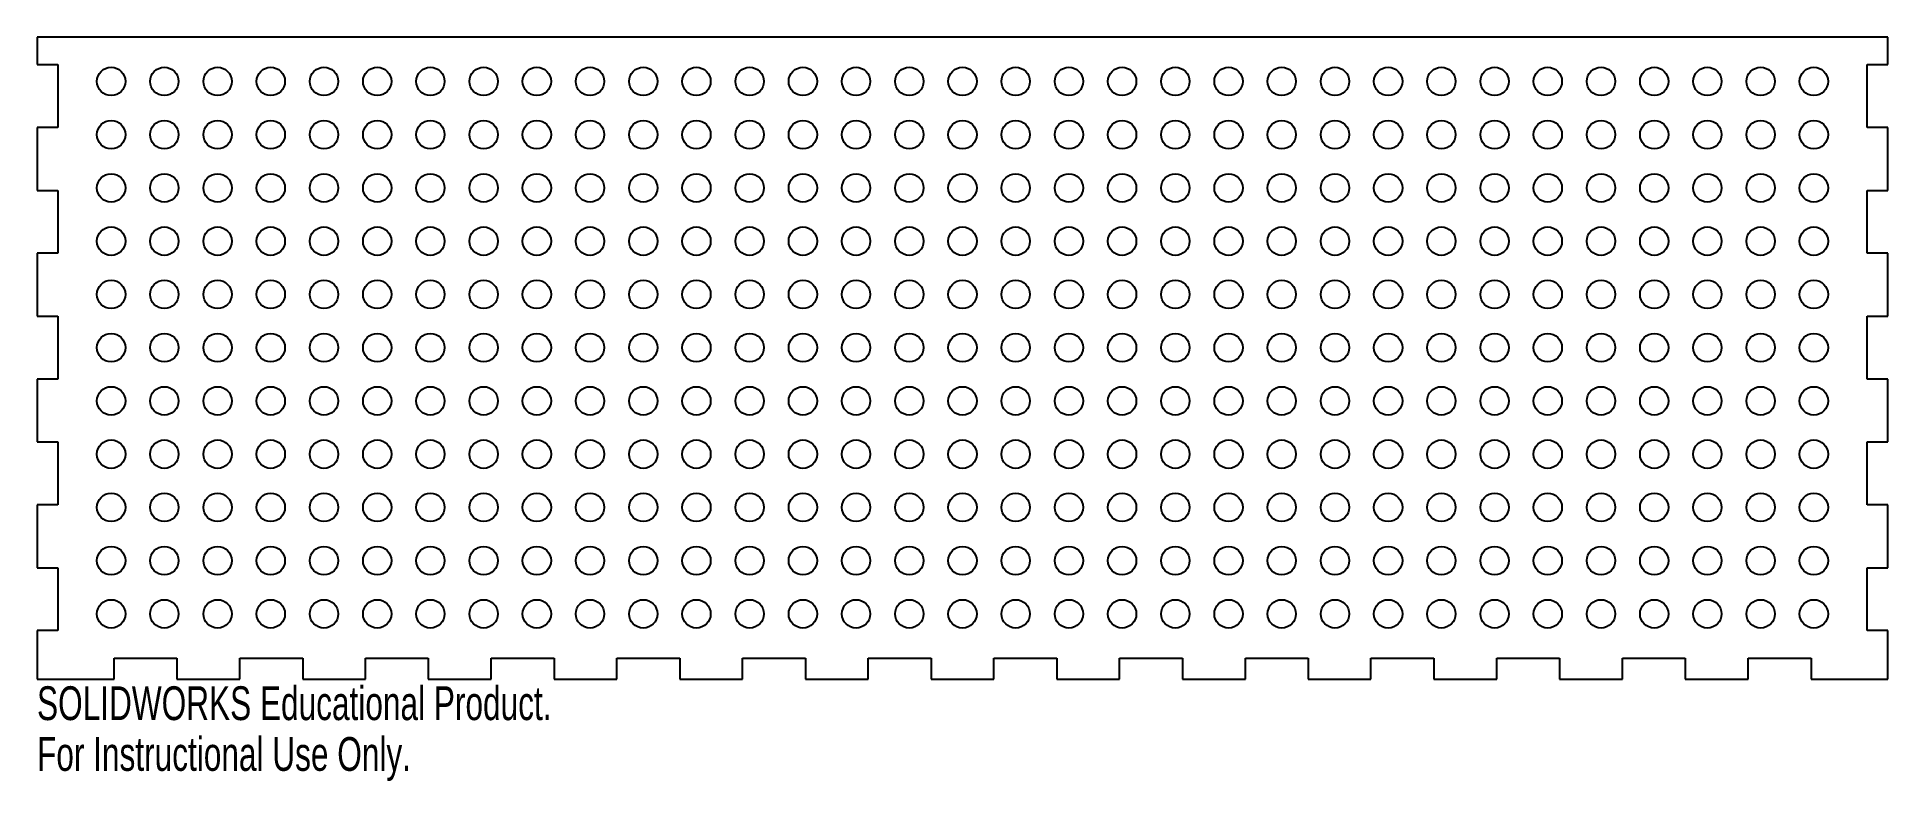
# Model space of a CAD drawing. Header units: inches. Extents: x 0.1 to 10.6, y -0.5 to 3.7.
import ezdxf

# ---------------------------------------------------------------- set-up
doc = ezdxf.new("R2010")
doc.units = ezdxf.units.IN
doc.header["$MEASUREMENT"] = 0
doc.styles.add('SLDTEXTSTYLE0', font='TXT', dxfattribs={"width": 0.7})

msp = doc.modelspace()

# ---------------------------------------------------------------- linework, layer by layer
at = {"color": 7, "linetype": 'Continuous', "lineweight": 25}
for p, q in [((0.118, 3.736), (0.118, 3.581)), ((10.554, 3.736), (0.118, 3.736)), ((10.554, 3.581), (10.554, 3.736)), ((0.118, 3.581), (0.236, 3.581)), ((0.236, 3.581), (0.236, 3.226)), ((10.436, 3.581), (10.554, 3.581)), ((10.436, 3.226), (10.436, 3.581)), ((0.118, 3.226), (0.118, 2.872)), ((0.236, 3.226), (0.118, 3.226)), ((10.554, 3.226), (10.436, 3.226)), ((10.554, 2.872), (10.554, 3.226)), ((0.118, 2.872), (0.236, 2.872)), ((0.236, 2.872), (0.236, 2.518)), ((10.436, 2.872), (10.554, 2.872)), ((10.436, 2.518), (10.436, 2.872)), ((0.118, 2.518), (0.118, 2.163)), ((0.236, 2.518), (0.118, 2.518)), ((10.554, 2.518), (10.436, 2.518)), ((10.554, 2.163), (10.554, 2.518)), ((0.118, 2.163), (0.236, 2.163)), ((0.236, 2.163), (0.236, 1.809)), ((10.436, 2.163), (10.554, 2.163)), ((10.436, 1.809), (10.436, 2.163)), ((0.118, 1.809), (0.118, 1.455)), ((0.236, 1.809), (0.118, 1.809)), ((10.554, 1.809), (10.436, 1.809)), ((10.554, 1.455), (10.554, 1.809)), ((0.118, 1.455), (0.236, 1.455)), ((0.236, 1.455), (0.236, 1.1)), ((10.436, 1.455), (10.554, 1.455)), ((10.436, 1.1), (10.436, 1.455)), ((0.118, 1.1), (0.118, 0.746)), ((0.236, 1.1), (0.118, 1.1)), ((10.554, 1.1), (10.436, 1.1)), ((10.554, 0.746), (10.554, 1.1)), ((0.118, 0.746), (0.236, 0.746)), ((0.236, 0.746), (0.236, 0.392)), ((10.436, 0.746), (10.554, 0.746)), ((10.436, 0.392), (10.436, 0.746)), ((0.118, 0.392), (0.118, 0.118)), ((0.236, 0.392), (0.118, 0.392)), ((10.554, 0.392), (10.436, 0.392)), ((10.554, 0.118), (10.554, 0.392)), ((0.553, 0.236), (0.907, 0.236)), ((0.553, 0.118), (0.553, 0.236)), ((0.907, 0.236), (0.907, 0.118)), ((1.261, 0.236), (1.616, 0.236)), ((1.261, 0.118), (1.261, 0.236)), ((1.616, 0.236), (1.616, 0.118)), ((1.97, 0.236), (2.324, 0.236)), ((1.97, 0.118), (1.97, 0.236)), ((2.324, 0.236), (2.324, 0.118)), ((2.679, 0.236), (3.033, 0.236)), ((2.679, 0.118), (2.679, 0.236)), ((3.033, 0.236), (3.033, 0.118)), ((3.387, 0.236), (3.742, 0.236)), ((3.387, 0.118), (3.387, 0.236)), ((3.742, 0.236), (3.742, 0.118)), ((4.096, 0.236), (4.45, 0.236)), ((4.096, 0.118), (4.096, 0.236)), ((4.45, 0.236), (4.45, 0.118)), ((4.805, 0.236), (5.159, 0.236)), ((4.805, 0.118), (4.805, 0.236)), ((5.159, 0.236), (5.159, 0.118)), ((5.513, 0.236), (5.868, 0.236)), ((5.513, 0.118), (5.513, 0.236)), ((5.868, 0.236), (5.868, 0.118)), ((6.222, 0.236), (6.576, 0.236)), ((6.222, 0.118), (6.222, 0.236)), ((6.576, 0.236), (6.576, 0.118)), ((6.931, 0.236), (7.285, 0.236)), ((6.931, 0.118), (6.931, 0.236)), ((7.285, 0.236), (7.285, 0.118)), ((7.639, 0.236), (7.994, 0.236)), ((7.639, 0.118), (7.639, 0.236)), ((7.994, 0.236), (7.994, 0.118)), ((8.348, 0.236), (8.702, 0.236)), ((8.348, 0.118), (8.348, 0.236)), ((8.702, 0.236), (8.702, 0.118)), ((9.057, 0.236), (9.411, 0.236)), ((9.057, 0.118), (9.057, 0.236)), ((9.411, 0.236), (9.411, 0.118)), ((9.765, 0.236), (10.12, 0.236)), ((9.765, 0.118), (9.765, 0.236)), ((10.12, 0.236), (10.12, 0.118)), ((0.118, 0.118), (0.553, 0.118)), ((0.907, 0.118), (1.261, 0.118)), ((1.616, 0.118), (1.97, 0.118)), ((2.324, 0.118), (2.679, 0.118)), ((3.033, 0.118), (3.387, 0.118)), ((3.742, 0.118), (4.096, 0.118)), ((4.45, 0.118), (4.805, 0.118)), ((5.159, 0.118), (5.513, 0.118)), ((5.868, 0.118), (6.222, 0.118)), ((6.576, 0.118), (6.931, 0.118)), ((7.285, 0.118), (7.639, 0.118)), ((7.994, 0.118), (8.348, 0.118)), ((8.702, 0.118), (9.057, 0.118)), ((9.411, 0.118), (9.765, 0.118)), ((10.12, 0.118), (10.554, 0.118))]:
    msp.add_line(p, q, dxfattribs=at)
for centre in [(0.536, 3.486), (0.836, 3.486), (1.136, 3.486), (1.436, 3.486), (1.736, 3.486), (2.036, 3.486), (2.336, 3.486), (2.636, 3.486), (2.936, 3.486), (3.236, 3.486), (3.536, 3.486), (3.836, 3.486), (4.136, 3.486), (4.436, 3.486), (4.736, 3.486), (5.036, 3.486), (5.336, 3.486), (5.636, 3.486), (5.936, 3.486), (6.236, 3.486), (6.536, 3.486), (6.836, 3.486), (7.136, 3.486), (7.436, 3.486), (7.736, 3.486), (8.036, 3.486), (8.336, 3.486), (8.636, 3.486), (8.936, 3.486), (9.236, 3.486), (9.536, 3.486), (9.836, 3.486), (10.136, 3.486), (0.536, 3.186), (0.836, 3.186), (1.136, 3.186), (1.436, 3.186), (1.736, 3.186), (2.036, 3.186), (2.336, 3.186), (2.636, 3.186), (2.936, 3.186), (3.236, 3.186), (3.536, 3.186), (3.836, 3.186), (4.136, 3.186), (4.436, 3.186), (4.736, 3.186), (5.036, 3.186), (5.336, 3.186), (5.636, 3.186), (5.936, 3.186), (6.236, 3.186), (6.536, 3.186), (6.836, 3.186), (7.136, 3.186), (7.436, 3.186), (7.736, 3.186), (8.036, 3.186), (8.336, 3.186), (8.636, 3.186), (8.936, 3.186), (9.236, 3.186), (9.536, 3.186), (9.836, 3.186), (10.136, 3.186), (0.536, 2.886), (0.836, 2.886), (1.136, 2.886), (1.436, 2.886), (1.736, 2.886), (2.036, 2.886), (2.336, 2.886), (2.636, 2.886), (2.936, 2.886), (3.236, 2.886), (3.536, 2.886), (3.836, 2.886), (4.136, 2.886), (4.436, 2.886), (4.736, 2.886), (5.036, 2.886), (5.336, 2.886), (5.636, 2.886), (5.936, 2.886), (6.236, 2.886), (6.536, 2.886), (6.836, 2.886), (7.136, 2.886), (7.436, 2.886), (7.736, 2.886), (8.036, 2.886), (8.336, 2.886), (8.636, 2.886), (8.936, 2.886), (9.236, 2.886), (9.536, 2.886), (9.836, 2.886), (10.136, 2.886), (0.536, 2.586), (0.836, 2.586), (1.136, 2.586), (1.436, 2.586), (1.736, 2.586), (2.036, 2.586), (2.336, 2.586), (2.636, 2.586), (2.936, 2.586), (3.236, 2.586), (3.536, 2.586), (3.836, 2.586), (4.136, 2.586), (4.436, 2.586), (4.736, 2.586), (5.036, 2.586), (5.336, 2.586), (5.636, 2.586), (5.936, 2.586), (6.236, 2.586), (6.536, 2.586), (6.836, 2.586), (7.136, 2.586), (7.436, 2.586), (7.736, 2.586), (8.036, 2.586), (8.336, 2.586), (8.636, 2.586), (8.936, 2.586), (9.236, 2.586), (9.536, 2.586), (9.836, 2.586), (10.136, 2.586), (0.536, 2.286), (0.836, 2.286), (1.136, 2.286), (1.436, 2.286), (1.736, 2.286), (2.036, 2.286), (2.336, 2.286), (2.636, 2.286), (2.936, 2.286), (3.236, 2.286), (3.536, 2.286), (3.836, 2.286), (4.136, 2.286), (4.436, 2.286), (4.736, 2.286), (5.036, 2.286), (5.336, 2.286), (5.636, 2.286), (5.936, 2.286), (6.236, 2.286), (6.536, 2.286), (6.836, 2.286), (7.136, 2.286), (7.436, 2.286), (7.736, 2.286), (8.036, 2.286), (8.336, 2.286), (8.636, 2.286), (8.936, 2.286), (9.236, 2.286), (9.536, 2.286), (9.836, 2.286), (10.136, 2.286), (0.536, 1.986), (0.836, 1.986), (1.136, 1.986), (1.436, 1.986), (1.736, 1.986), (2.036, 1.986), (2.336, 1.986), (2.636, 1.986), (2.936, 1.986), (3.236, 1.986), (3.536, 1.986), (3.836, 1.986), (4.136, 1.986), (4.436, 1.986), (4.736, 1.986), (5.036, 1.986), (5.336, 1.986), (5.636, 1.986), (5.936, 1.986), (6.236, 1.986), (6.536, 1.986), (6.836, 1.986), (7.136, 1.986), (7.436, 1.986), (7.736, 1.986), (8.036, 1.986), (8.336, 1.986), (8.636, 1.986), (8.936, 1.986), (9.236, 1.986), (9.536, 1.986), (9.836, 1.986), (10.136, 1.986), (0.536, 1.686), (0.836, 1.686), (1.136, 1.686), (1.436, 1.686), (1.736, 1.686), (2.036, 1.686), (2.336, 1.686), (2.636, 1.686), (2.936, 1.686), (3.236, 1.686), (3.536, 1.686), (3.836, 1.686), (4.136, 1.686), (4.436, 1.686), (4.736, 1.686), (5.036, 1.686), (5.336, 1.686), (5.636, 1.686), (5.936, 1.686), (6.236, 1.686), (6.536, 1.686), (6.836, 1.686), (7.136, 1.686), (7.436, 1.686), (7.736, 1.686), (8.036, 1.686), (8.336, 1.686), (8.636, 1.686), (8.936, 1.686), (9.236, 1.686), (9.536, 1.686), (9.836, 1.686), (10.136, 1.686), (0.536, 1.386), (0.836, 1.386), (1.136, 1.386), (1.436, 1.386), (1.736, 1.386), (2.036, 1.386), (2.336, 1.386), (2.636, 1.386), (2.936, 1.386), (3.236, 1.386), (3.536, 1.386), (3.836, 1.386), (4.136, 1.386), (4.436, 1.386), (4.736, 1.386), (5.036, 1.386), (5.336, 1.386), (5.636, 1.386), (5.936, 1.386), (6.236, 1.386), (6.536, 1.386), (6.836, 1.386), (7.136, 1.386), (7.436, 1.386), (7.736, 1.386), (8.036, 1.386), (8.336, 1.386), (8.636, 1.386), (8.936, 1.386), (9.236, 1.386), (9.536, 1.386), (9.836, 1.386), (10.136, 1.386), (0.536, 1.086), (0.836, 1.086), (1.136, 1.086), (1.436, 1.086), (1.736, 1.086), (2.036, 1.086), (2.336, 1.086), (2.636, 1.086), (2.936, 1.086), (3.236, 1.086), (3.536, 1.086), (3.836, 1.086), (4.136, 1.086), (4.436, 1.086), (4.736, 1.086), (5.036, 1.086), (5.336, 1.086), (5.636, 1.086), (5.936, 1.086), (6.236, 1.086), (6.536, 1.086), (6.836, 1.086), (7.136, 1.086), (7.436, 1.086), (7.736, 1.086), (8.036, 1.086), (8.336, 1.086), (8.636, 1.086), (8.936, 1.086), (9.236, 1.086), (9.536, 1.086), (9.836, 1.086), (10.136, 1.086), (0.536, 0.786), (0.836, 0.786), (1.136, 0.786), (1.436, 0.786), (1.736, 0.786), (2.036, 0.786), (2.336, 0.786), (2.636, 0.786), (2.936, 0.786), (3.236, 0.786), (3.536, 0.786), (3.836, 0.786), (4.136, 0.786), (4.436, 0.786), (4.736, 0.786), (5.036, 0.786), (5.336, 0.786), (5.636, 0.786), (5.936, 0.786), (6.236, 0.786), (6.536, 0.786), (6.836, 0.786), (7.136, 0.786), (7.436, 0.786), (7.736, 0.786), (8.036, 0.786), (8.336, 0.786), (8.636, 0.786), (8.936, 0.786), (9.236, 0.786), (9.536, 0.786), (9.836, 0.786), (10.136, 0.786), (0.536, 0.486), (0.836, 0.486), (1.136, 0.486), (1.436, 0.486), (1.736, 0.486), (2.036, 0.486), (2.336, 0.486), (2.636, 0.486), (2.936, 0.486), (3.236, 0.486), (3.536, 0.486), (3.836, 0.486), (4.136, 0.486), (4.436, 0.486), (4.736, 0.486), (5.036, 0.486), (5.336, 0.486), (5.636, 0.486), (5.936, 0.486), (6.236, 0.486), (6.536, 0.486), (6.836, 0.486), (7.136, 0.486), (7.436, 0.486), (7.736, 0.486), (8.036, 0.486), (8.336, 0.486), (8.636, 0.486), (8.936, 0.486), (9.236, 0.486), (9.536, 0.486), (9.836, 0.486), (10.136, 0.486)]:
    msp.add_circle(centre, 0.08, dxfattribs=at)

# ---------------------------------------------------------------- texts
at = {"color": 7, "linetype": 'Continuous', "char_height": 0.1903, "attachment_point": 1, "style": 'SLDTEXTSTYLE0'}
for s, insert in [('SOLIDWORKS Educational Product.', (0.118, 0.078)), ('For Instructional Use Only.', (0.118, -0.208))]:
    msp.add_mtext(s, dxfattribs=dict(at, insert=insert))

doc.saveas('drawing.dxf')
